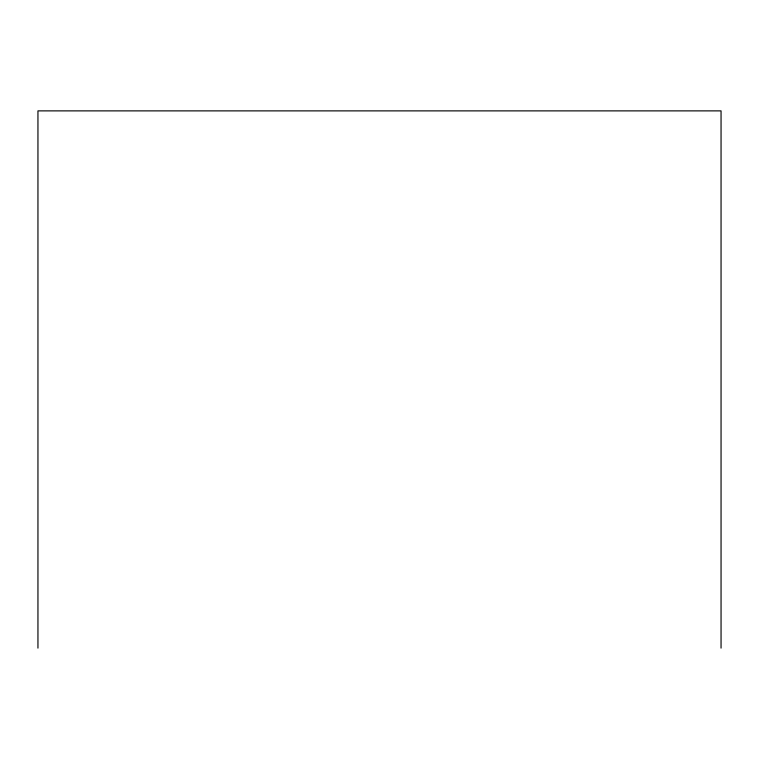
<?xml version="1.0" encoding="UTF-8"?>
<svg xmlns="http://www.w3.org/2000/svg" width="759" height="759" viewBox="0 0 759 759"><rect width="100%" height="100%" fill="white"/><g stroke="black" fill="none" stroke-linecap="round" stroke-linejoin="round"><path stroke-width="1.14" d="M721.05 648.12L721.05 110.88L37.95 110.88L37.95 648.12"/></g></svg>
